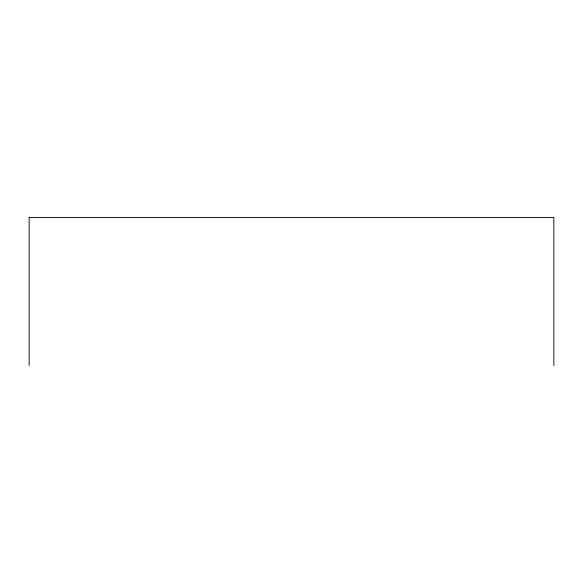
<?xml version="1.0" encoding="UTF-8"?>
<svg xmlns="http://www.w3.org/2000/svg" width="583" height="583" viewBox="0 0 583 583"><rect width="100%" height="100%" fill="white"/><g stroke="black" fill="none" stroke-linecap="round" stroke-linejoin="round"><path stroke-width="0.87" d="M553.85 365.548L553.85 217.452L29.15 217.452L29.15 365.548"/></g></svg>
